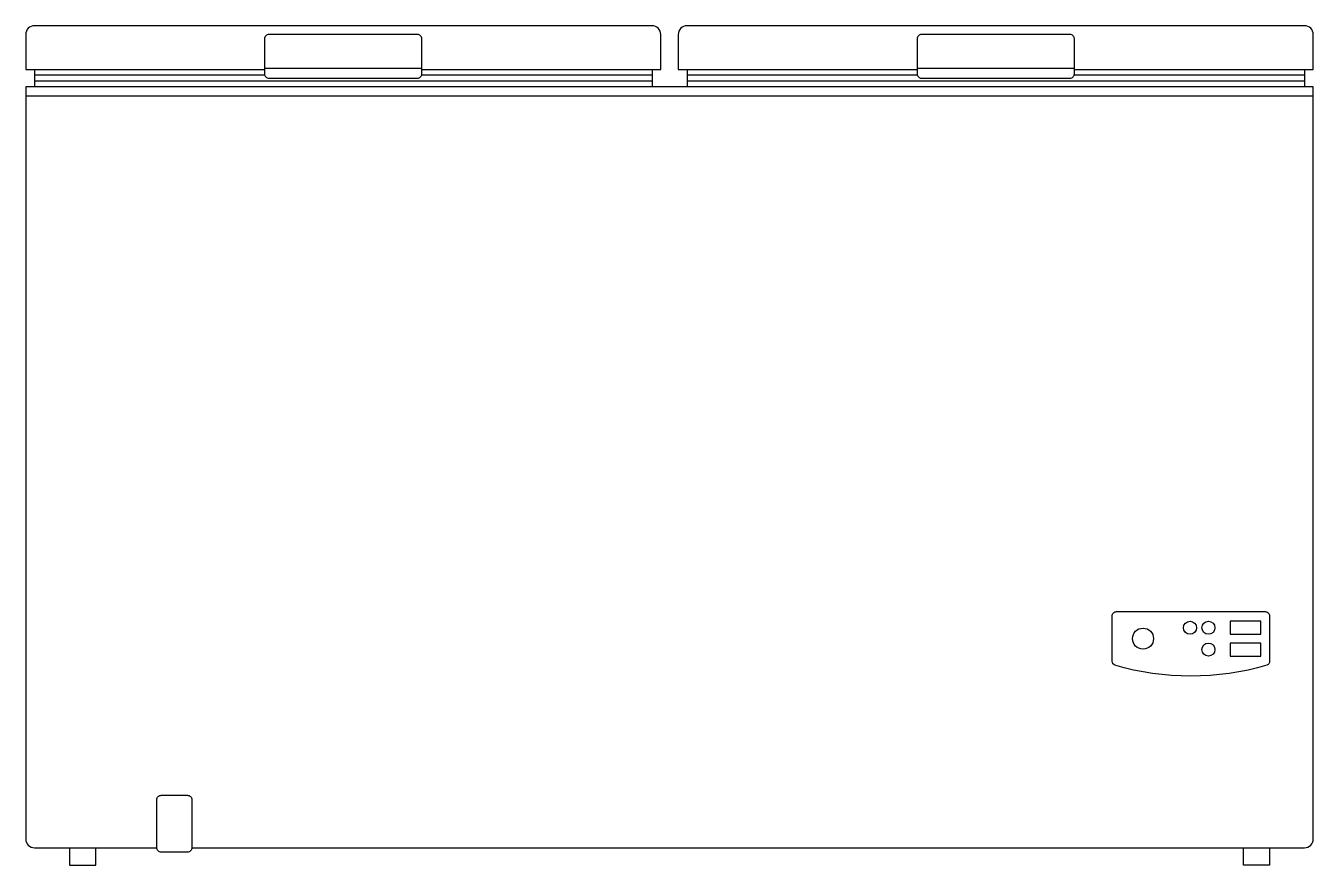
# Model space of a CAD drawing. Header units: millimetres. Extents: x -3060.41 to -3058.93, y 2846.44 to 2847.4.
import ezdxf

# ---------------------------------------------------------------- set-up
doc = ezdxf.new("R2010")
doc.units = ezdxf.units.MM
doc.header["$LTSCALE"] = 10
doc.layers.add('cozinha_freezers', color=2, linetype='Continuous')

msp = doc.modelspace()

# ---------------------------------------------------------------- linework, layer by layer
at = {"layer": 'cozinha_freezers'}
for p, q in [((-3060.3956, 2847.3496), (-3060.3956, 2847.3296)), ((-3059.6891, 2847.3496), (-3059.6891, 2847.3296)), ((-3059.6491, 2847.3496), (-3059.6491, 2847.3296)), ((-3058.9426, 2847.3496), (-3058.9426, 2847.3296)), ((-3060.4056, 2847.3196), (-3058.9326, 2847.3196))]:
    msp.add_line(p, q, dxfattribs=at)
at = {"layer": 'cozinha_freezers', "color": 1}
for p, q in [((-3060.1321, 2847.3429), (-3060.3956, 2847.3429)), ((-3060.1324, 2847.3512), (-3059.9524, 2847.3512)), ((-3059.6891, 2847.3429), (-3059.9527, 2847.3429)), ((-3059.3856, 2847.3429), (-3059.6491, 2847.3429)), ((-3059.3859, 2847.3512), (-3059.2059, 2847.3512)), ((-3058.9426, 2847.3429), (-3059.2062, 2847.3429)), ((-3059.6891, 2847.3363), (-3060.3956, 2847.3363)), ((-3058.9426, 2847.3363), (-3059.6491, 2847.3363))]:
    msp.add_line(p, q, dxfattribs=at)
at = {"layer": 'cozinha_freezers'}
for points in [[(-3059.9524, 2847.3496), (-3059.6791, 2847.3496), (-3059.6791, 2847.3896, 0.414214), (-3059.6891, 2847.3996), (-3060.3956, 2847.3996, 0.414214), (-3060.4056, 2847.3896), (-3060.4056, 2847.3496), (-3060.1324, 2847.3496)], [(-3059.2059, 2847.3496), (-3058.9326, 2847.3496), (-3058.9326, 2847.3896, 0.414214), (-3058.9426, 2847.3996), (-3059.6491, 2847.3996, 0.414214), (-3059.6591, 2847.3896), (-3059.6591, 2847.3496), (-3059.3859, 2847.3496)], [(-3060.2156, 2846.4596), (-3058.9426, 2846.4596, 0.414214), (-3058.9326, 2846.4696), (-3058.9326, 2847.3296), (-3060.4056, 2847.3296), (-3060.4056, 2846.4696, 0.414214), (-3060.3956, 2846.4596), (-3060.2556, 2846.4596)]]:
    msp.add_lwpolyline(points, format="xyb", dxfattribs=at)
at = {"layer": 'cozinha_freezers', "color": 1}
for points in [[(-3060.1274, 2847.3896, 0.414214), (-3060.1324, 2847.3846), (-3060.1324, 2847.3446, 0.414214), (-3060.1274, 2847.3396), (-3059.9574, 2847.3396, 0.414214), (-3059.9524, 2847.3446), (-3059.9524, 2847.3846, 0.414214), (-3059.9574, 2847.3896)], [(-3059.3809, 2847.3896, 0.414214), (-3059.3859, 2847.3846), (-3059.3859, 2847.3446, 0.414214), (-3059.3809, 2847.3396), (-3059.2109, 2847.3396, 0.414214), (-3059.2059, 2847.3446), (-3059.2059, 2847.3846, 0.414214), (-3059.2109, 2847.3896)], [(-3059.1626, 2846.6728), (-3059.1626, 2846.7246, -0.414214), (-3059.1576, 2846.7296), (-3058.9876, 2846.7296, -0.414214), (-3058.9826, 2846.7246), (-3058.9826, 2846.6728, -0.295349), (-3058.9856, 2846.6682, -0.141097), (-3059.1597, 2846.6682, -0.295349)]]:
    msp.add_lwpolyline(points, format="xyb", close=True, dxfattribs=at)
for points in [[(-3059.0276, 2846.7187), (-3059.0276, 2846.7037), (-3058.9926, 2846.7037), (-3058.9926, 2846.7187)], [(-3059.0276, 2846.6937), (-3059.0276, 2846.6787), (-3058.9926, 2846.6787), (-3058.9926, 2846.6937)]]:
    msp.add_lwpolyline(points, close=True, dxfattribs=at)
at = {"layer": 'cozinha_freezers'}
msp.add_lwpolyline([(-3060.2556, 2846.5146, -0.414214), (-3060.2506, 2846.5196), (-3060.2206, 2846.5196, -0.414214), (-3060.2156, 2846.5146), (-3060.2156, 2846.4596, -0.414214), (-3060.2206, 2846.4546), (-3060.2506, 2846.4546, -0.414214), (-3060.2556, 2846.4596)], format="xyb", close=True, dxfattribs=at)
for points in [[(-3060.3556, 2846.4596), (-3060.3556, 2846.4396), (-3060.3256, 2846.4396), (-3060.3256, 2846.4596)], [(-3058.9826, 2846.4596), (-3058.9826, 2846.4396), (-3059.0126, 2846.4396), (-3059.0126, 2846.4596)]]:
    msp.add_lwpolyline(points, dxfattribs=at)
at = {"layer": 'cozinha_freezers', "color": 1}
for centre, radius in [((-3059.1274, 2846.6987), 0.012), ((-3059.0736, 2846.7112), 0.0075), ((-3059.0526, 2846.7112), 0.0075), ((-3059.0526, 2846.6862), 0.0075)]:
    msp.add_circle(centre, radius, dxfattribs=at)

doc.saveas('drawing.dxf')
